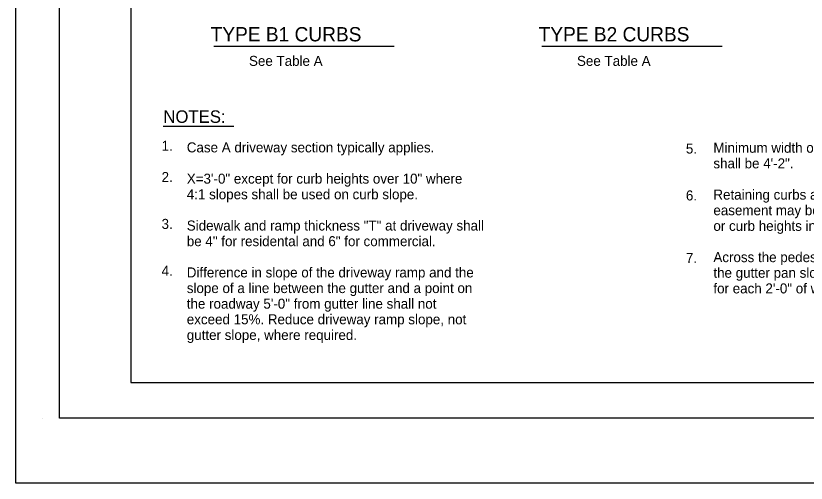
# Model space of a CAD drawing. Extents: x -894 to 866, y -476 to 714.
# Drawn here: x -894 to -341, y -476 to -149 of the extents above; entities that cross this region are included whole.
import ezdxf

# ---------------------------------------------------------------- set-up
doc = ezdxf.new("R2010")
doc.units = 0
doc.layers.add('10 Sheet Format', color=7, linetype='Continuous')
doc.layers.add('57 Undefined', color=7, linetype='Continuous')

msp = doc.modelspace()

# ---------------------------------------------------------------- linework, layer by layer
at = {"layer": '10 Sheet Format'}
for p, q in [((-813.45, 643.96), (-813.45, -406.04)), ((-813.45, -406.04), (-438.24, -406.04)), ((-438.75, -406.04), (199.07, -406.04)), ((-875.41, -431.05), (-875.41, -431.05))]:
    msp.add_line(p, q, dxfattribs=at)
for points in [[(-894.04, 713.56), (865.96, 713.56), (865.96, -476.44), (-894.04, -476.44)], [(-863.43, 668.96), (836.57, 668.96), (836.57, -431.04), (-863.43, -431.04)], [(-863.43, 668.96), (836.57, 668.96), (836.57, -431.04), (-863.43, -431.04)]]:
    msp.add_lwpolyline(points, close=True, dxfattribs=at)
at = {"layer": '57 Undefined'}
for p, q in [((-755.38, -170.64), (-629.19, -170.64)), ((-525.81, -170.64), (-399.62, -170.64)), ((-790.98, -226.67), (-741.38, -226.67))]:
    msp.add_line(p, q, dxfattribs=at)

# ---------------------------------------------------------------- texts
for s, height, p in [('TYPE B1 CURBS', 10, (-757.65, -167.29)), ('TYPE B2 CURBS', 10, (-528.08, -167.29)), ('See Table A', 7, (-730.82, -184.42)), ('See Table A', 7, (-501.25, -184.42)), ('NOTES:', 8.75, (-790.76, -224.3)), ('1.', 7, (-792, -243.81)), ('Case A driveway section typically applies.', 7, (-774.36, -244.96)), ('Minimum width of clear passageway for sidewalk', 7, (-405.78, -245.2)), ('5.', 7, (-425.03, -245.78)), ('shall be 4\'-2". ', 7, (-405.78, -256.14)), ('2.', 7, (-792, -265.68)), ('X=3\'-0" except for curb heights over 10" where', 7, (-774.36, -266.84)), ('4:1 slopes shall be used on curb slope.', 7, (-774.36, -277.77)), ('Retaining curbs and acquisition of construction', 7, (-405.78, -278.01)), ('6.', 7, (-425.03, -278.59)), ('easement may be necessary for narrow sidewalks', 7, (-405.78, -288.95)), ('3.', 7, (-792, -298.49)), ('Sidewalk and ramp thickness "T" at driveway shall', 7, (-774.36, -299.65)), ('or curb heights in excess of 6".', 7, (-405.78, -299.88)), ('be 4" for residental and 6" for commercial.', 7, (-774.36, -310.59)), ('Across the pedestrian route at curb ramp locations,', 7, (-405.78, -321.76)), ('7.', 7, (-425.03, -322.34)), ('4.', 7, (-792, -331.3)), ('Difference in slope of the driveway ramp and the', 7, (-774.36, -332.46)), ('the gutter pan slope shall not exceed 1" of depth', 7, (-405.78, -332.69)), ('slope of a line between the gutter and a point on', 7, (-774.36, -343.4)), ('for each 2\'-0" of width.', 7, (-405.78, -343.63)), ('the roadway 5\'-0" from gutter line shall not', 7, (-774.36, -354.33)), ('exceed 15%. Reduce driveway ramp slope, not', 7, (-774.36, -365.27)), ('gutter slope, where required.', 7, (-774.36, -376.21))]:
    msp.add_text(s, height=height, dxfattribs=at).set_placement(p)

doc.saveas('drawing.dxf')
